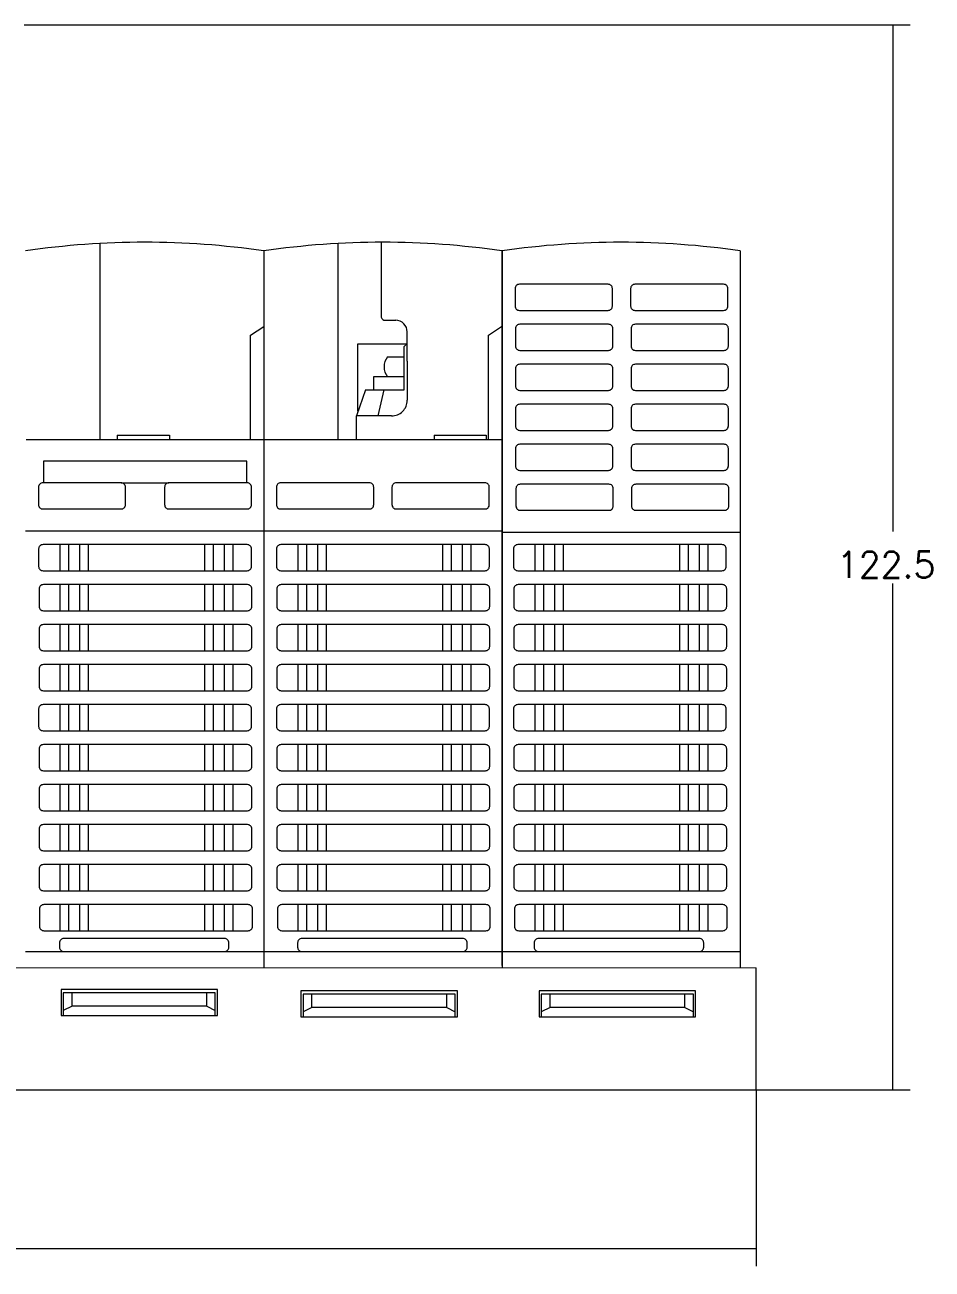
# Model space of a CAD drawing. Header units: millimetres. Extents: x 197 to 565, y 193 to 519.
# Drawn here: x 460.8 to 565.2, y 192.7 to 335.8 of the extents above; entities that cross this region are included whole.
import ezdxf

# ---------------------------------------------------------------- set-up
doc = ezdxf.new("R2010")
doc.units = ezdxf.units.MM
doc.layers.add('Top$1', color=7, linetype='Continuous', true_color=0xffffff)
doc.styles.add('ideas_kanji', font='simplex.shx', dxfattribs={"bigfont": 'bigfont.shx'})
doc.dimstyles.get("Standard").update_dxf_attribs({"dimtxt": 0.18, "dimasz": 0.18, "dimexe": 0.18, "dimexo": 0.0625, "dimgap": 0.09, "dimtad": 0, "dimtih": 1, "dimtoh": 1, "dimdec": 4, "dimzin": 0, "dimdsep": 46, "dimtxsty": 'Standard', "dimcen": 0.09, "dimadec": 0, "dimazin": 0, "dimtfac": 1, "dimtdec": 4, "dimtofl": 0, "dimtmove": 0, "dimatfit": 3, "dimfxl": 1, "dimtolj": 1, "dimtzin": 0, "dimarcsym": 0})

# ---------------------------------------------------------------- blocks, each defined once
blk = doc.blocks.new('_U0')
at = {"color": 7, "lineweight": 13, "transparency": 16777216}
for p, q in [((355.908594, 213.312792), (355.908594, 193.041719)), ((544.908594, 213.312792), (544.908594, 193.041719)), ((355.908594, 195.041719), (445.008594, 195.041719)), ((544.908594, 195.041719), (455.808594, 195.041719))]:
    blk.add_line(p, q, dxfattribs=at)
at = {"color": 7, "linetype": 'Continuous', "lineweight": 13, "transparency": 16777216, "insert": (446.667594, 192.708977), "char_height": 3, "attachment_point": 7, "line_spacing_factor": 1.204819, "style": 'ideas_kanji'}
blk.add_mtext('\\W0.9363;189', dxfattribs=at)
blk = doc.blocks.new('_None')
blk = doc.blocks.new('_U4')
at = {"color": 7, "lineweight": 13, "transparency": 16777216}
for p, q in [((460.711594, 335.812794), (562.635905, 335.812794)), ((560.635905, 335.812794), (560.635905, 277.562793)), ((560.635905, 213.312792), (560.635905, 271.562793)), ((544.908594, 213.312792), (562.635905, 213.312792))]:
    blk.add_line(p, q, dxfattribs=at)
at = {"color": 7, "linetype": 'Continuous', "lineweight": 13, "transparency": 16777216, "insert": (554.194905, 272.230051), "char_height": 3, "attachment_point": 7, "line_spacing_factor": 1.204819, "style": 'ideas_kanji'}
blk.add_mtext('\\W0.9799;122.5', dxfattribs=at)

msp = doc.modelspace()

# ---------------------------------------------------------------- linework, layer by layer
at = {"layer": 'Top$1', "color": 7, "linetype": 'Continuous', "lineweight": 18}
for p, q in [((469.419094, 310.672954), (469.419094, 288.132963)), ((496.769094, 310.670264), (496.769094, 288.132962)), ((501.769094, 310.812834), (501.769094, 302.307964)), ((488.257094, 309.812964), (488.257094, 227.366371)), ((515.657094, 309.813014), (515.657094, 229.232962)), ((515.675264, 309.812834), (515.675264, 227.37951)), ((543.075264, 309.812834), (543.075264, 227.39264)), ((517.175264, 305.479454), (517.175264, 303.479454)), ((527.875264, 305.979454), (517.675264, 305.979454)), ((528.375264, 303.479454), (528.375264, 305.479454)), ((530.472264, 305.479454), (530.472264, 303.479454)), ((541.172264, 305.979454), (530.972264, 305.979454)), ((541.672264, 303.479454), (541.672264, 305.479454)), ((517.675264, 302.979454), (527.875264, 302.979454)), ((530.972264, 302.979454), (541.172264, 302.979454)), ((486.757094, 300.132964), (488.257094, 301.132964)), ((502.119094, 301.832964), (503.444094, 301.832964)), ((514.119094, 300.132964), (515.619094, 301.132964)), ((517.219264, 300.879454), (517.219264, 298.879454)), ((527.919264, 301.379454), (517.719264, 301.379454)), ((528.419264, 298.879454), (528.419264, 300.879454)), ((530.516264, 300.879454), (530.516264, 298.879454)), ((541.216264, 301.379454), (531.016264, 301.379454)), ((541.716264, 298.879454), (541.716264, 300.879454)), ((486.757094, 288.132963), (486.757094, 300.132964)), ((499.107094, 291.376315), (499.107094, 299.132964)), ((499.107094, 299.132964), (504.769094, 299.132964)), ((504.419094, 298.832964), (504.769094, 299.132964)), ((504.769094, 297.132964), (504.769094, 300.507964)), ((514.119094, 288.132962), (514.119094, 300.132964)), ((504.419094, 293.832962), (504.419094, 298.832964)), ((517.719264, 298.379454), (527.919264, 298.379454)), ((531.016264, 298.379454), (541.216264, 298.379454)), ((502.519094, 297.632964), (504.419094, 297.632964)), ((504.769094, 297.132964), (504.769094, 292.632962)), ((517.219264, 296.279458), (517.219264, 294.279458)), ((527.919264, 296.779458), (517.719264, 296.779458)), ((528.419264, 294.279458), (528.419264, 296.279458)), ((530.516264, 296.279458), (530.516264, 294.279458)), ((541.216264, 296.779458), (531.016264, 296.779458)), ((541.716264, 294.279458), (541.716264, 296.279458)), ((504.407094, 295.332962), (500.907094, 295.332962)), ((500.907094, 295.332962), (500.907094, 293.832962)), ((504.407094, 293.832962), (504.407094, 295.332962)), ((499.957094, 293.832962), (498.919094, 290.832962)), ((499.957094, 293.832962), (504.419094, 293.832962)), ((501.419094, 290.832962), (502.119094, 293.832962)), ((517.719264, 293.779458), (527.919264, 293.779458)), ((531.016264, 293.779458), (541.216264, 293.779458)), ((527.919264, 292.179458), (517.719264, 292.179458)), ((541.216264, 292.179458), (531.016264, 292.179458)), ((498.919094, 288.132962), (498.919094, 290.832962)), ((502.969094, 290.832962), (498.919094, 290.832962)), ((517.219264, 291.679458), (517.219264, 289.679458)), ((528.419264, 289.679458), (528.419264, 291.679458)), ((530.516264, 291.679458), (530.516264, 289.679458)), ((541.716264, 289.679458), (541.716264, 291.679458)), ((517.719264, 289.179458), (527.919264, 289.179458)), ((531.016264, 289.179458), (541.216264, 289.179458)), ((460.919094, 288.132963), (488.319094, 288.132963)), ((471.419094, 288.632963), (477.419094, 288.632963)), ((471.419094, 288.632963), (471.419094, 288.132963)), ((477.419094, 288.632963), (477.419094, 288.132963)), ((488.319094, 288.132963), (515.657094, 288.132962)), ((507.857094, 288.632962), (513.857094, 288.632962)), ((507.857094, 288.632962), (507.857094, 288.132962)), ((513.857094, 288.632962), (513.857094, 288.132962)), ((517.219264, 287.079458), (517.219264, 285.079458)), ((527.919264, 287.579458), (517.719264, 287.579458)), ((528.419264, 285.079458), (528.419264, 287.079458)), ((530.516264, 287.079458), (530.516264, 285.079458)), ((541.216264, 287.579458), (531.016264, 287.579458)), ((541.716264, 285.079458), (541.716264, 287.079458)), ((486.319094, 285.632963), (462.919094, 285.632963)), ((462.919094, 285.632963), (462.919094, 283.132963)), ((486.319094, 283.132963), (486.319094, 285.632963)), ((517.719264, 284.579458), (527.919264, 284.579458)), ((531.016264, 284.579458), (541.216264, 284.579458)), ((462.357094, 282.632963), (462.357094, 280.632963)), ((471.857094, 283.132963), (462.857094, 283.132963)), ((471.857094, 283.132963), (477.357094, 283.132963)), ((472.357094, 280.632963), (472.357094, 282.632963)), ((476.857094, 282.632963), (476.857094, 280.632963)), ((486.357094, 283.132963), (477.357094, 283.132963)), ((486.857094, 280.632963), (486.857094, 282.632963)), ((489.719094, 282.632962), (489.719094, 280.632962)), ((500.419094, 283.132962), (490.219094, 283.132962)), ((500.919094, 280.632962), (500.919094, 282.632962)), ((503.016094, 282.632962), (503.016094, 280.632962)), ((513.716094, 283.132962), (503.516094, 283.132962)), ((514.216094, 280.632962), (514.216094, 282.632962)), ((517.281264, 282.479458), (517.281264, 280.479458)), ((527.981264, 282.979458), (517.781264, 282.979458)), ((528.481264, 280.479458), (528.481264, 282.479458)), ((530.578264, 282.479458), (530.578264, 280.479458)), ((541.278264, 282.979458), (531.078264, 282.979458)), ((541.778264, 280.479458), (541.778264, 282.479458)), ((462.857094, 280.132963), (471.857094, 280.132963)), ((477.357094, 280.132963), (486.357094, 280.132963)), ((490.219094, 280.132962), (500.419094, 280.132962)), ((503.516094, 280.132962), (513.716094, 280.132962)), ((517.781264, 279.979458), (527.981264, 279.979458)), ((531.078264, 279.979458), (541.278264, 279.979458)), ((460.857094, 277.632963), (488.257094, 277.632963)), ((488.257094, 277.632963), (515.619094, 277.632962)), ((515.675264, 277.479458), (543.075264, 277.479458)), ((462.369094, 275.532963), (462.369094, 273.532963)), ((486.357094, 276.032963), (462.869094, 276.032963)), ((464.857094, 273.032963), (464.857094, 276.032963)), ((465.857094, 273.032963), (465.857094, 276.032963)), ((467.119094, 273.032963), (467.119094, 276.032963)), ((468.119094, 273.032963), (468.119094, 276.032963)), ((481.495094, 273.032963), (481.495094, 276.032963)), ((482.495094, 273.032963), (482.495094, 276.032963)), ((483.757094, 273.032963), (483.757094, 276.032963)), ((484.757094, 273.032963), (484.757094, 276.032963)), ((486.857094, 273.532963), (486.857094, 275.532963)), ((489.731094, 275.532962), (489.731094, 273.532962)), ((513.719094, 276.032962), (490.231094, 276.032962)), ((492.219094, 273.032962), (492.219094, 276.032962)), ((493.219094, 273.032962), (493.219094, 276.032962)), ((494.481094, 273.032962), (494.481094, 276.032962)), ((495.481094, 273.032962), (495.481094, 276.032962)), ((508.857094, 273.032962), (508.857094, 276.032962)), ((509.857094, 273.032962), (509.857094, 276.032962)), ((511.119094, 273.032962), (511.119094, 276.032962)), ((512.119094, 273.032962), (512.119094, 276.032962)), ((514.219094, 273.532962), (514.219094, 275.532962)), ((516.990264, 275.532962), (516.990264, 273.532962)), ((540.978264, 276.032962), (517.490264, 276.032962)), ((519.478264, 273.032962), (519.478264, 276.032962)), ((520.478264, 273.032962), (520.478264, 276.032962)), ((521.740264, 273.032962), (521.740264, 276.032962)), ((522.740264, 273.032962), (522.740264, 276.032962)), ((536.116264, 273.032962), (536.116264, 276.032962)), ((537.116264, 273.032962), (537.116264, 276.032962)), ((538.378264, 273.032962), (538.378264, 276.032962)), ((539.378264, 273.032962), (539.378264, 276.032962)), ((541.478264, 273.532962), (541.478264, 275.532962)), ((462.869094, 273.032963), (486.357094, 273.032963)), ((490.231094, 273.032962), (513.719094, 273.032962)), ((517.490264, 273.032962), (540.978264, 273.032962)), ((462.413094, 270.932963), (462.413094, 268.932963)), ((486.401094, 271.432963), (462.913094, 271.432963)), ((464.857094, 268.432963), (464.857094, 271.432963)), ((465.857094, 268.432963), (465.857094, 271.432963)), ((467.119094, 268.432963), (467.119094, 271.432963)), ((468.119094, 268.432963), (468.119094, 271.432963)), ((481.495094, 268.432963), (481.495094, 271.432963)), ((482.495094, 268.432963), (482.495094, 271.432963)), ((483.757094, 268.432963), (483.757094, 271.432963)), ((484.757094, 268.432963), (484.757094, 271.432963)), ((486.901094, 268.932963), (486.901094, 270.932963)), ((489.775094, 270.932962), (489.775094, 268.932962)), ((513.763094, 271.432962), (490.275094, 271.432962)), ((492.219094, 268.432962), (492.219094, 271.432962)), ((493.219094, 268.432962), (493.219094, 271.432962)), ((494.481094, 268.432962), (494.481094, 271.432962)), ((495.481094, 268.432962), (495.481094, 271.432962)), ((508.857094, 268.432962), (508.857094, 271.432962)), ((509.857094, 268.432962), (509.857094, 271.432962)), ((511.119094, 268.432962), (511.119094, 271.432962)), ((512.119094, 268.432962), (512.119094, 271.432962)), ((514.263094, 268.932962), (514.263094, 270.932962)), ((517.034264, 270.932962), (517.034264, 268.932962)), ((541.022264, 271.432962), (517.534264, 271.432962)), ((519.478264, 268.432962), (519.478264, 271.432962)), ((520.478264, 268.432962), (520.478264, 271.432962)), ((521.740264, 268.432962), (521.740264, 271.432962)), ((522.740264, 268.432962), (522.740264, 271.432962)), ((536.116264, 268.432962), (536.116264, 271.432962)), ((537.116264, 268.432962), (537.116264, 271.432962)), ((538.378264, 268.432962), (538.378264, 271.432962)), ((539.378264, 268.432962), (539.378264, 271.432962)), ((541.522264, 268.932962), (541.522264, 270.932962)), ((462.913094, 268.432963), (486.401094, 268.432963)), ((490.275094, 268.432962), (513.763094, 268.432962)), ((517.534264, 268.432962), (541.022264, 268.432962)), ((462.413094, 266.332963), (462.413094, 264.332963)), ((486.401094, 266.832963), (462.913094, 266.832963)), ((464.857094, 263.832963), (464.857094, 266.832963)), ((465.857094, 263.832963), (465.857094, 266.832963)), ((467.119094, 263.832963), (467.119094, 266.832963)), ((468.119094, 263.832963), (468.119094, 266.832963)), ((481.495094, 263.832963), (481.495094, 266.832963)), ((482.495094, 263.832963), (482.495094, 266.832963)), ((483.757094, 263.832963), (483.757094, 266.832963)), ((484.757094, 263.832963), (484.757094, 266.832963)), ((486.901094, 264.332963), (486.901094, 266.332963)), ((489.775094, 266.332962), (489.775094, 264.332962)), ((513.763094, 266.832962), (490.275094, 266.832962)), ((492.219094, 263.832962), (492.219094, 266.832962)), ((493.219094, 263.832962), (493.219094, 266.832962)), ((494.481094, 263.832962), (494.481094, 266.832962)), ((495.481094, 263.832962), (495.481094, 266.832962)), ((508.857094, 263.832962), (508.857094, 266.832962)), ((509.857094, 263.832962), (509.857094, 266.832962)), ((511.119094, 263.832962), (511.119094, 266.832962)), ((512.119094, 263.832962), (512.119094, 266.832962)), ((514.263094, 264.332962), (514.263094, 266.332962)), ((517.034264, 266.332962), (517.034264, 264.332962)), ((541.022264, 266.832962), (517.534264, 266.832962)), ((519.478264, 263.832962), (519.478264, 266.832962)), ((520.478264, 263.832962), (520.478264, 266.832962)), ((521.740264, 263.832962), (521.740264, 266.832962)), ((522.740264, 263.832962), (522.740264, 266.832962)), ((536.116264, 263.832962), (536.116264, 266.832962)), ((537.116264, 263.832962), (537.116264, 266.832962)), ((538.378264, 263.832962), (538.378264, 266.832962)), ((539.378264, 263.832962), (539.378264, 266.832962)), ((541.522264, 264.332962), (541.522264, 266.332962)), ((462.913094, 263.832963), (486.401094, 263.832963)), ((490.275094, 263.832962), (513.763094, 263.832962)), ((517.534264, 263.832962), (541.022264, 263.832962)), ((486.401094, 262.232963), (462.913094, 262.232963)), ((464.857094, 259.232963), (464.857094, 262.232963)), ((465.857094, 259.232963), (465.857094, 262.232963)), ((467.119094, 259.232963), (467.119094, 262.232963)), ((468.119094, 259.232963), (468.119094, 262.232963)), ((481.495094, 259.232963), (481.495094, 262.232963)), ((482.495094, 259.232963), (482.495094, 262.232963)), ((483.757094, 259.232963), (483.757094, 262.232963)), ((484.757094, 259.232963), (484.757094, 262.232963)), ((513.763094, 262.232962), (490.275094, 262.232962)), ((492.219094, 259.232962), (492.219094, 262.232962)), ((493.219094, 259.232962), (493.219094, 262.232962)), ((494.481094, 259.232962), (494.481094, 262.232962)), ((495.481094, 259.232962), (495.481094, 262.232962)), ((508.857094, 259.232962), (508.857094, 262.232962)), ((509.857094, 259.232962), (509.857094, 262.232962)), ((511.119094, 259.232962), (511.119094, 262.232962)), ((512.119094, 259.232962), (512.119094, 262.232962)), ((541.022264, 262.232962), (517.534264, 262.232962)), ((519.478264, 259.232962), (519.478264, 262.232962)), ((520.478264, 259.232962), (520.478264, 262.232962)), ((521.740264, 259.232962), (521.740264, 262.232962)), ((522.740264, 259.232962), (522.740264, 262.232962)), ((536.116264, 259.232962), (536.116264, 262.232962)), ((537.116264, 259.232962), (537.116264, 262.232962)), ((538.378264, 259.232962), (538.378264, 262.232962)), ((539.378264, 259.232962), (539.378264, 262.232962)), ((462.413094, 261.732963), (462.413094, 259.732963)), ((486.901094, 259.732963), (486.901094, 261.732963)), ((489.775094, 261.732962), (489.775094, 259.732962)), ((514.263094, 259.732962), (514.263094, 261.732962)), ((517.034264, 261.732962), (517.034264, 259.732962)), ((541.522264, 259.732962), (541.522264, 261.732962)), ((462.913094, 259.232963), (486.401094, 259.232963)), ((490.275094, 259.232962), (513.763094, 259.232962)), ((517.534264, 259.232962), (541.022264, 259.232962)), ((486.357094, 257.632963), (462.869094, 257.632963)), ((464.857094, 254.632963), (464.857094, 257.632963)), ((465.857094, 254.632963), (465.857094, 257.632963)), ((467.119094, 254.632963), (467.119094, 257.632963)), ((468.119094, 254.632963), (468.119094, 257.632963)), ((481.495094, 254.632963), (481.495094, 257.632963)), ((482.495094, 254.632963), (482.495094, 257.632963)), ((483.757094, 254.632963), (483.757094, 257.632963)), ((484.757094, 254.632963), (484.757094, 257.632963)), ((513.719094, 257.632962), (490.231094, 257.632962)), ((492.219094, 254.632962), (492.219094, 257.632962)), ((493.219094, 254.632962), (493.219094, 257.632962)), ((494.481094, 254.632962), (494.481094, 257.632962)), ((495.481094, 254.632962), (495.481094, 257.632962)), ((508.857094, 254.632962), (508.857094, 257.632962)), ((509.857094, 254.632962), (509.857094, 257.632962)), ((511.119094, 254.632962), (511.119094, 257.632962)), ((512.119094, 254.632962), (512.119094, 257.632962)), ((540.978264, 257.632962), (517.490264, 257.632962)), ((519.478264, 254.632962), (519.478264, 257.632962)), ((520.478264, 254.632962), (520.478264, 257.632962)), ((521.740264, 254.632962), (521.740264, 257.632962)), ((522.740264, 254.632962), (522.740264, 257.632962)), ((536.116264, 254.632962), (536.116264, 257.632962)), ((537.116264, 254.632962), (537.116264, 257.632962)), ((538.378264, 254.632962), (538.378264, 257.632962)), ((539.378264, 254.632962), (539.378264, 257.632962)), ((462.369094, 257.132963), (462.369094, 255.132963)), ((486.857094, 255.132963), (486.857094, 257.132963)), ((489.731094, 257.132962), (489.731094, 255.132962)), ((514.219094, 255.132962), (514.219094, 257.132962)), ((516.990264, 257.132962), (516.990264, 255.132962)), ((541.478264, 255.132962), (541.478264, 257.132962)), ((462.869094, 254.632963), (486.357094, 254.632963)), ((490.231094, 254.632962), (513.719094, 254.632962)), ((517.490264, 254.632962), (540.978264, 254.632962)), ((462.413094, 252.532963), (462.413094, 250.532963)), ((486.401094, 253.032963), (462.913094, 253.032963)), ((464.857094, 250.032963), (464.857094, 253.032963)), ((465.857094, 250.032963), (465.857094, 253.032963)), ((467.119094, 250.032963), (467.119094, 253.032963)), ((468.119094, 250.032963), (468.119094, 253.032963)), ((481.495094, 250.032963), (481.495094, 253.032963)), ((482.495094, 250.032963), (482.495094, 253.032963)), ((483.757094, 250.032963), (483.757094, 253.032963)), ((484.757094, 250.032963), (484.757094, 253.032963)), ((486.901094, 250.532963), (486.901094, 252.532963)), ((489.775094, 252.532962), (489.775094, 250.532962)), ((513.763094, 253.032962), (490.275094, 253.032962)), ((492.219094, 250.032962), (492.219094, 253.032962)), ((493.219094, 250.032962), (493.219094, 253.032962)), ((494.481094, 250.032962), (494.481094, 253.032962)), ((495.481094, 250.032962), (495.481094, 253.032962)), ((508.857094, 250.032962), (508.857094, 253.032962)), ((509.857094, 250.032962), (509.857094, 253.032962)), ((511.119094, 250.032962), (511.119094, 253.032962)), ((512.119094, 250.032962), (512.119094, 253.032962)), ((514.263094, 250.532962), (514.263094, 252.532962)), ((517.034264, 252.532962), (517.034264, 250.532962)), ((541.022264, 253.032962), (517.534264, 253.032962)), ((519.478264, 250.032962), (519.478264, 253.032962)), ((520.478264, 250.032962), (520.478264, 253.032962)), ((521.740264, 250.032962), (521.740264, 253.032962)), ((522.740264, 250.032962), (522.740264, 253.032962)), ((536.116264, 250.032962), (536.116264, 253.032962)), ((537.116264, 250.032962), (537.116264, 253.032962)), ((538.378264, 250.032962), (538.378264, 253.032962)), ((539.378264, 250.032962), (539.378264, 253.032962)), ((541.522264, 250.532962), (541.522264, 252.532962)), ((462.913094, 250.032963), (486.401094, 250.032963)), ((490.275094, 250.032962), (513.763094, 250.032962)), ((517.534264, 250.032962), (541.022264, 250.032962)), ((462.413094, 247.932963), (462.413094, 245.932963)), ((486.401094, 248.432963), (462.913094, 248.432963)), ((464.857094, 245.432963), (464.857094, 248.432963)), ((465.857094, 245.432963), (465.857094, 248.432963)), ((467.119094, 245.432963), (467.119094, 248.432963)), ((468.119094, 245.432963), (468.119094, 248.432963)), ((481.495094, 245.432963), (481.495094, 248.432963)), ((482.495094, 245.432963), (482.495094, 248.432963)), ((483.757094, 245.432963), (483.757094, 248.432963)), ((484.757094, 245.432963), (484.757094, 248.432963)), ((486.901094, 245.932963), (486.901094, 247.932963)), ((489.775094, 247.932962), (489.775094, 245.932962)), ((513.763094, 248.432962), (490.275094, 248.432962)), ((492.219094, 245.432962), (492.219094, 248.432962)), ((493.219094, 245.432962), (493.219094, 248.432962)), ((494.481094, 245.432962), (494.481094, 248.432962)), ((495.481094, 245.432962), (495.481094, 248.432962)), ((508.857094, 245.432962), (508.857094, 248.432962)), ((509.857094, 245.432962), (509.857094, 248.432962)), ((511.119094, 245.432962), (511.119094, 248.432962)), ((512.119094, 245.432962), (512.119094, 248.432962)), ((514.263094, 245.932962), (514.263094, 247.932962)), ((517.034264, 247.932962), (517.034264, 245.932962)), ((541.022264, 248.432962), (517.534264, 248.432962)), ((519.478264, 245.432962), (519.478264, 248.432962)), ((520.478264, 245.432962), (520.478264, 248.432962)), ((521.740264, 245.432962), (521.740264, 248.432962)), ((522.740264, 245.432962), (522.740264, 248.432962)), ((536.116264, 245.432962), (536.116264, 248.432962)), ((537.116264, 245.432962), (537.116264, 248.432962)), ((538.378264, 245.432962), (538.378264, 248.432962)), ((539.378264, 245.432962), (539.378264, 248.432962)), ((541.522264, 245.932962), (541.522264, 247.932962)), ((462.913094, 245.432963), (486.401094, 245.432963)), ((490.275094, 245.432962), (513.763094, 245.432962)), ((517.534264, 245.432962), (541.022264, 245.432962)), ((462.413094, 243.332963), (462.413094, 241.332963)), ((486.401094, 243.832963), (462.913094, 243.832963)), ((464.857094, 240.832963), (464.857094, 243.832963)), ((465.857094, 240.832963), (465.857094, 243.832963)), ((467.119094, 240.832963), (467.119094, 243.832963)), ((468.119094, 240.832963), (468.119094, 243.832963)), ((481.495094, 240.832963), (481.495094, 243.832963)), ((482.495094, 240.832963), (482.495094, 243.832963)), ((483.757094, 240.832963), (483.757094, 243.832963)), ((484.757094, 240.832963), (484.757094, 243.832963)), ((486.901094, 241.332963), (486.901094, 243.332963)), ((489.775094, 243.332962), (489.775094, 241.332962)), ((513.763094, 243.832962), (490.275094, 243.832962)), ((492.219094, 240.832962), (492.219094, 243.832962)), ((493.219094, 240.832962), (493.219094, 243.832962)), ((494.481094, 240.832962), (494.481094, 243.832962)), ((495.481094, 240.832962), (495.481094, 243.832962)), ((508.857094, 240.832962), (508.857094, 243.832962)), ((509.857094, 240.832962), (509.857094, 243.832962)), ((511.119094, 240.832962), (511.119094, 243.832962)), ((512.119094, 240.832962), (512.119094, 243.832962)), ((514.263094, 241.332962), (514.263094, 243.332962)), ((517.034264, 243.332962), (517.034264, 241.332962)), ((541.022264, 243.832962), (517.534264, 243.832962)), ((519.478264, 240.832962), (519.478264, 243.832962)), ((520.478264, 240.832962), (520.478264, 243.832962)), ((521.740264, 240.832962), (521.740264, 243.832962)), ((522.740264, 240.832962), (522.740264, 243.832962)), ((536.116264, 240.832962), (536.116264, 243.832962)), ((537.116264, 240.832962), (537.116264, 243.832962)), ((538.378264, 240.832962), (538.378264, 243.832962)), ((539.378264, 240.832962), (539.378264, 243.832962)), ((541.522264, 241.332962), (541.522264, 243.332962)), ((462.913094, 240.832963), (486.401094, 240.832963)), ((490.275094, 240.832962), (513.763094, 240.832962)), ((517.534264, 240.832962), (541.022264, 240.832962)), ((486.401094, 239.232963), (462.913094, 239.232963)), ((464.857094, 236.232963), (464.857094, 239.232963)), ((465.857094, 236.232963), (465.857094, 239.232963)), ((467.119094, 236.232963), (467.119094, 239.232963)), ((468.119094, 236.232963), (468.119094, 239.232963)), ((481.495094, 236.232963), (481.495094, 239.232963)), ((482.495094, 236.232963), (482.495094, 239.232963)), ((483.757094, 236.232963), (483.757094, 239.232963)), ((484.757094, 236.232963), (484.757094, 239.232963)), ((513.763094, 239.232962), (490.275094, 239.232962)), ((492.219094, 236.232962), (492.219094, 239.232962)), ((493.219094, 236.232962), (493.219094, 239.232962)), ((494.481094, 236.232962), (494.481094, 239.232962)), ((495.481094, 236.232962), (495.481094, 239.232962)), ((508.857094, 236.232962), (508.857094, 239.232962)), ((509.857094, 236.232962), (509.857094, 239.232962)), ((511.119094, 236.232962), (511.119094, 239.232962)), ((512.119094, 236.232962), (512.119094, 239.232962)), ((541.022264, 239.232962), (517.534264, 239.232962)), ((519.478264, 236.232962), (519.478264, 239.232962)), ((520.478264, 236.232962), (520.478264, 239.232962)), ((521.740264, 236.232962), (521.740264, 239.232962)), ((522.740264, 236.232962), (522.740264, 239.232962)), ((536.116264, 236.232962), (536.116264, 239.232962)), ((537.116264, 236.232962), (537.116264, 239.232962)), ((538.378264, 236.232962), (538.378264, 239.232962)), ((539.378264, 236.232962), (539.378264, 239.232962)), ((462.413094, 238.732963), (462.413094, 236.732963)), ((486.901094, 236.732963), (486.901094, 238.732963)), ((489.775094, 238.732962), (489.775094, 236.732962)), ((514.263094, 236.732962), (514.263094, 238.732962)), ((517.034264, 238.732962), (517.034264, 236.732962)), ((541.522264, 236.732962), (541.522264, 238.732962)), ((462.913094, 236.232963), (486.401094, 236.232963)), ((490.275094, 236.232962), (513.763094, 236.232962)), ((517.534264, 236.232962), (541.022264, 236.232962)), ((462.475094, 234.132963), (462.475094, 232.132963)), ((486.463094, 234.632963), (462.975094, 234.632963)), ((464.857094, 231.632963), (464.857094, 234.632963)), ((465.857094, 231.632963), (465.857094, 234.632963)), ((467.119094, 231.632963), (467.119094, 234.632963)), ((468.119094, 231.632963), (468.119094, 234.632963)), ((481.495094, 231.632963), (481.495094, 234.632963)), ((482.495094, 231.632963), (482.495094, 234.632963)), ((483.757094, 231.632963), (483.757094, 234.632963)), ((484.757094, 231.632963), (484.757094, 234.632963)), ((486.963094, 232.132963), (486.963094, 234.132963)), ((489.837094, 234.132962), (489.837094, 232.132962)), ((513.825094, 234.632962), (490.337094, 234.632962)), ((492.219094, 231.632962), (492.219094, 234.632962)), ((493.219094, 231.632962), (493.219094, 234.632962)), ((494.481094, 231.632962), (494.481094, 234.632962)), ((495.481094, 231.632962), (495.481094, 234.632962)), ((508.857094, 231.632962), (508.857094, 234.632962)), ((509.857094, 231.632962), (509.857094, 234.632962)), ((511.119094, 231.632962), (511.119094, 234.632962)), ((512.119094, 231.632962), (512.119094, 234.632962)), ((514.325094, 232.132962), (514.325094, 234.132962)), ((517.096264, 234.132962), (517.096264, 232.132962)), ((541.084264, 234.632962), (517.596264, 234.632962)), ((519.478264, 231.632962), (519.478264, 234.632962)), ((520.478264, 231.632962), (520.478264, 234.632962)), ((521.740264, 231.632962), (521.740264, 234.632962)), ((522.740264, 231.632962), (522.740264, 234.632962)), ((536.116264, 231.632962), (536.116264, 234.632962)), ((537.116264, 231.632962), (537.116264, 234.632962)), ((538.378264, 231.632962), (538.378264, 234.632962)), ((539.378264, 231.632962), (539.378264, 234.632962)), ((541.584264, 232.132962), (541.584264, 234.132962)), ((462.975094, 231.632963), (486.463094, 231.632963)), ((483.757094, 230.732963), (465.257094, 230.732963)), ((490.337094, 231.632962), (513.825094, 231.632962)), ((511.157094, 230.732962), (492.657094, 230.732962)), ((517.596264, 231.632962), (541.084264, 231.632962)), ((538.378264, 230.732962), (519.878264, 230.732962)), ((460.857094, 229.232963), (488.257094, 229.232963)), ((464.757094, 230.232963), (464.757094, 229.732963)), ((484.257094, 229.732963), (484.257094, 230.232963)), ((488.257094, 229.232962), (515.657094, 229.232962)), ((492.157094, 230.232962), (492.157094, 229.732962)), ((511.657094, 229.732962), (511.657094, 230.232962)), ((515.657094, 229.232962), (515.657094, 227.632962)), ((515.657094, 229.232962), (543.075264, 229.232962)), ((519.378264, 230.232962), (519.378264, 229.732962)), ((538.878264, 229.732962), (538.878264, 230.232962)), ((355.908594, 227.302949), (544.908594, 227.393518)), ((544.908594, 213.312792), (544.908594, 227.312791)), ((482.949594, 224.866296), (464.949594, 224.866296)), ((464.949594, 224.866296), (464.949594, 221.866296)), ((482.949594, 221.866296), (482.949594, 224.866296)), ((510.546594, 224.712792), (492.546594, 224.712792)), ((492.546594, 224.712792), (492.546594, 221.712792)), ((510.546594, 221.712792), (510.546594, 224.712792)), ((537.946594, 224.712792), (519.946594, 224.712792)), ((519.946594, 224.712792), (519.946594, 221.712792)), ((537.946594, 221.712792), (537.946594, 224.712792)), ((482.689594, 224.466296), (465.199594, 224.466296)), ((465.199594, 224.466296), (465.199594, 221.866296)), ((466.211594, 222.966296), (466.211594, 224.466296)), ((481.711594, 222.966296), (481.711594, 224.466296)), ((482.689594, 221.866296), (482.689594, 224.466296)), ((510.286594, 224.312792), (492.796594, 224.312792)), ((492.796594, 224.312792), (492.796594, 221.712792)), ((493.808594, 222.812792), (493.808594, 224.312792)), ((509.308594, 222.812792), (509.308594, 224.312792)), ((510.286594, 221.712792), (510.286594, 224.312792)), ((537.686594, 224.312792), (520.196594, 224.312792)), ((520.196594, 224.312792), (520.196594, 221.712792)), ((521.208594, 222.812792), (521.208594, 224.312792)), ((536.708594, 222.812792), (536.708594, 224.312792)), ((537.686594, 221.712792), (537.686594, 224.312792)), ((464.949594, 221.866296), (482.949594, 221.866296)), ((466.211594, 222.966296), (465.199594, 222.466296)), ((481.711594, 222.966296), (466.211594, 222.966296)), ((481.711594, 222.966296), (482.689594, 222.466296)), ((493.808594, 222.812792), (492.796594, 222.312792)), ((509.308594, 222.812792), (493.808594, 222.812792)), ((509.308594, 222.812792), (510.286594, 222.312792)), ((521.208594, 222.812792), (520.196594, 222.312792)), ((536.708594, 222.812792), (521.208594, 222.812792)), ((536.708594, 222.812792), (537.686594, 222.312792)), ((492.546594, 221.712792), (510.546594, 221.712792)), ((519.946594, 221.712792), (537.946594, 221.712792)), ((355.908594, 213.312792), (544.908594, 213.312792))]:
    msp.add_line(p, q, dxfattribs=at)
for centre, radius, start, end in [((474.557094, 216.467984), 94.344978, 81.650458, 98.349542), ((501.957094, 216.46804), 94.344978, 81.650458, 98.349542), ((529.375264, 216.467851), 94.344978, 81.650458, 98.349542), ((517.675264, 305.479454), 0.5, 89.999957, 180.00004), ((527.875264, 305.479454), 0.5, 359.99996, 90.00004), ((530.972264, 305.479454), 0.5, 89.999957, 180.00004), ((541.172264, 305.479454), 0.5, 359.99996, 90.00004), ((517.675264, 303.479454), 0.5, 179.99996, 270.00004), ((527.875264, 303.479454), 0.5, 269.99996, 0.00004), ((530.972264, 303.479454), 0.5, 179.99996, 270.00004), ((541.172264, 303.479454), 0.5, 269.99996, 0.00004), ((502.244094, 302.307964), 0.475, 179.99996, 270.00004), ((503.444094, 300.507964), 1.324999, 359.99996, 90.00004), ((517.719264, 300.879454), 0.5, 89.999957, 180.00004), ((527.919264, 300.879454), 0.5, 359.99996, 90.00004), ((531.016264, 300.879454), 0.5, 89.999957, 180.00004), ((541.216264, 300.879454), 0.5, 359.99996, 90.00004), ((517.719264, 298.879454), 0.5, 179.99996, 270.00004), ((527.919264, 298.879454), 0.5, 269.99996, 0.00004), ((531.016264, 298.879454), 0.5, 179.99996, 270.00004), ((541.216264, 298.879454), 0.5, 269.99996, 0.00004), ((503.915034, 296.482962), 1.808633, 140.51774, 219.48226), ((517.719264, 296.279458), 0.5, 89.999957, 180.00004), ((527.919264, 296.279458), 0.5, 359.99996, 90.00004), ((531.016264, 296.279458), 0.5, 89.999957, 180.00004), ((541.216264, 296.279458), 0.5, 359.99996, 90.00004), ((517.719264, 294.279458), 0.5, 179.99996, 270.00004), ((527.919264, 294.279458), 0.5, 269.99996, 0.00004), ((531.016264, 294.279458), 0.5, 179.99996, 270.00004), ((541.216264, 294.279458), 0.5, 269.99996, 0.00004), ((502.969094, 292.632961), 1.799999, 269.99996, 0.00004), ((517.719264, 291.679458), 0.5, 89.999957, 180.00004), ((527.919264, 291.679458), 0.5, 359.99996, 90.00004), ((531.016264, 291.679458), 0.5, 89.999957, 180.00004), ((541.216264, 291.679458), 0.5, 359.99996, 90.00004), ((517.719264, 289.679458), 0.5, 179.99996, 270.00004), ((527.919264, 289.679458), 0.5, 269.99996, 0.00004), ((531.016264, 289.679458), 0.5, 179.99996, 270.00004), ((541.216264, 289.679458), 0.5, 269.99996, 0.00004), ((517.719264, 287.079458), 0.5, 89.999957, 180.00004), ((527.919264, 287.079458), 0.5, 359.99996, 90.00004), ((531.016264, 287.079458), 0.5, 89.999957, 180.00004), ((541.216264, 287.079458), 0.5, 359.99996, 90.00004), ((517.719264, 285.079458), 0.5, 179.99996, 270.00004), ((527.919264, 285.079458), 0.5, 269.99996, 0.00004), ((531.016264, 285.079458), 0.5, 179.99996, 270.00004), ((541.216264, 285.079458), 0.5, 269.99996, 0.00004), ((462.857094, 282.632963), 0.5, 89.999957, 180.00004), ((471.857094, 282.632963), 0.5, 359.99996, 90.00004), ((477.357094, 282.632963), 0.5, 89.999957, 180.00004), ((486.357094, 282.632963), 0.5, 359.99996, 90.00004), ((490.219094, 282.632962), 0.5, 89.999957, 180.00004), ((500.419094, 282.632962), 0.5, 359.99996, 90.00004), ((503.516094, 282.632962), 0.5, 89.999957, 180.00004), ((513.716094, 282.632962), 0.5, 359.99996, 90.00004), ((517.781264, 282.479458), 0.5, 89.999957, 180.00004), ((527.981264, 282.479458), 0.5, 359.99996, 90.00004), ((531.078264, 282.479458), 0.5, 89.999957, 180.00004), ((541.278264, 282.479458), 0.5, 359.99996, 90.00004), ((462.857094, 280.632963), 0.5, 179.99996, 270.00004), ((471.857094, 280.632963), 0.5, 269.99996, 0.00004), ((477.357094, 280.632963), 0.5, 179.99996, 270.00004), ((486.357094, 280.632963), 0.5, 269.99996, 0.00004), ((490.219094, 280.632962), 0.5, 179.99996, 270.00004), ((500.419094, 280.632962), 0.5, 269.99996, 0.00004), ((503.516094, 280.632962), 0.5, 179.99996, 270.00004), ((513.716094, 280.632962), 0.5, 269.99996, 0.00004), ((517.781264, 280.479458), 0.5, 179.99996, 270.00004), ((527.981264, 280.479458), 0.5, 269.99996, 0.00004), ((531.078264, 280.479458), 0.5, 179.99996, 270.00004), ((541.278264, 280.479458), 0.5, 269.99996, 0.00004), ((462.869094, 275.532963), 0.5, 89.999957, 180.00004), ((486.357094, 275.532963), 0.5, 359.99996, 90.00004), ((490.231094, 275.532962), 0.5, 89.999957, 180.00004), ((513.719094, 275.532962), 0.5, 359.99996, 90.00004), ((517.490264, 275.532962), 0.5, 89.999957, 180.00004), ((540.978264, 275.532962), 0.5, 359.99996, 90.00004), ((462.869094, 273.532963), 0.5, 179.99996, 270.00004), ((486.357094, 273.532963), 0.5, 269.99996, 0.00004), ((490.231094, 273.532962), 0.5, 179.99996, 270.00004), ((513.719094, 273.532962), 0.5, 269.99996, 0.00004), ((517.490264, 273.532962), 0.5, 179.99996, 270.00004), ((540.978264, 273.532962), 0.5, 269.99996, 0.00004), ((462.913094, 270.932963), 0.5, 89.999957, 180.00004), ((486.401094, 270.932963), 0.5, 359.99996, 90.00004), ((490.275094, 270.932962), 0.5, 89.999957, 180.00004), ((513.763094, 270.932962), 0.5, 359.99996, 90.00004), ((517.534264, 270.932962), 0.5, 89.999957, 180.00004), ((541.022264, 270.932962), 0.5, 359.99996, 90.00004), ((462.913094, 268.932963), 0.5, 179.99996, 270.00004), ((486.401094, 268.932963), 0.5, 269.99996, 0.00004), ((490.275094, 268.932962), 0.5, 179.99996, 270.00004), ((513.763094, 268.932962), 0.5, 269.99996, 0.00004), ((517.534264, 268.932962), 0.5, 179.99996, 270.00004), ((541.022264, 268.932962), 0.5, 269.99996, 0.00004), ((462.913094, 266.332963), 0.5, 89.999957, 180.00004), ((486.401094, 266.332963), 0.5, 359.99996, 90.00004), ((490.275094, 266.332962), 0.5, 89.999957, 180.00004), ((513.763094, 266.332962), 0.5, 359.99996, 90.00004), ((517.534264, 266.332962), 0.5, 89.999957, 180.00004), ((541.022264, 266.332962), 0.5, 359.99996, 90.00004), ((462.913094, 264.332963), 0.5, 179.99996, 270.00004), ((486.401094, 264.332963), 0.5, 269.99996, 0.00004), ((490.275094, 264.332962), 0.5, 179.99996, 270.00004), ((513.763094, 264.332962), 0.5, 269.99996, 0.00004), ((517.534264, 264.332962), 0.5, 179.99996, 270.00004), ((541.022264, 264.332962), 0.5, 269.99996, 0.00004), ((462.913094, 261.732963), 0.5, 89.999957, 180.00004), ((486.401094, 261.732963), 0.5, 359.99996, 90.00004), ((490.275094, 261.732962), 0.5, 89.999957, 180.00004), ((513.763094, 261.732962), 0.5, 359.99996, 90.00004), ((517.534264, 261.732962), 0.5, 89.999957, 180.00004), ((541.022264, 261.732962), 0.5, 359.99996, 90.00004), ((462.913094, 259.732963), 0.5, 179.99996, 270.00004), ((486.401094, 259.732963), 0.5, 269.99996, 0.00004), ((490.275094, 259.732962), 0.5, 179.99996, 270.00004), ((513.763094, 259.732962), 0.5, 269.99996, 0.00004), ((517.534264, 259.732962), 0.5, 179.99996, 270.00004), ((541.022264, 259.732962), 0.5, 269.99996, 0.00004), ((462.869094, 257.132963), 0.5, 89.999957, 180.00004), ((486.357094, 257.132963), 0.5, 359.99996, 90.00004), ((490.231094, 257.132962), 0.5, 89.999957, 180.00004), ((513.719094, 257.132962), 0.5, 359.99996, 90.00004), ((517.490264, 257.132962), 0.5, 89.999957, 180.00004), ((540.978264, 257.132962), 0.5, 359.99996, 90.00004), ((462.869094, 255.132963), 0.5, 179.99996, 270.00004), ((486.357094, 255.132963), 0.5, 269.99996, 0.00004), ((490.231094, 255.132962), 0.5, 179.99996, 270.00004), ((513.719094, 255.132962), 0.5, 269.99996, 0.00004), ((517.490264, 255.132962), 0.5, 179.99996, 270.00004), ((540.978264, 255.132962), 0.5, 269.99996, 0.00004), ((462.913094, 252.532963), 0.5, 89.999957, 180.00004), ((486.401094, 252.532963), 0.5, 359.99996, 90.00004), ((490.275094, 252.532962), 0.5, 89.999957, 180.00004), ((513.763094, 252.532962), 0.5, 359.99996, 90.00004), ((517.534264, 252.532962), 0.5, 89.999957, 180.00004), ((541.022264, 252.532962), 0.5, 359.99996, 90.00004), ((462.913094, 250.532963), 0.5, 179.99996, 270.00004), ((486.401094, 250.532963), 0.5, 269.99996, 0.00004), ((490.275094, 250.532962), 0.5, 179.99996, 270.00004), ((513.763094, 250.532962), 0.5, 269.99996, 0.00004), ((517.534264, 250.532962), 0.5, 179.99996, 270.00004), ((541.022264, 250.532962), 0.5, 269.99996, 0.00004), ((462.913094, 247.932963), 0.5, 89.999957, 180.00004), ((486.401094, 247.932963), 0.5, 359.99996, 90.00004), ((490.275094, 247.932962), 0.5, 89.999957, 180.00004), ((513.763094, 247.932962), 0.5, 359.99996, 90.00004), ((517.534264, 247.932962), 0.5, 89.999957, 180.00004), ((541.022264, 247.932962), 0.5, 359.99996, 90.00004), ((462.913094, 245.932963), 0.5, 179.99996, 270.00004), ((486.401094, 245.932963), 0.5, 269.99996, 0.00004), ((490.275094, 245.932962), 0.5, 179.99996, 270.00004), ((513.763094, 245.932962), 0.5, 269.99996, 0.00004), ((517.534264, 245.932962), 0.5, 179.99996, 270.00004), ((541.022264, 245.932962), 0.5, 269.99996, 0.00004), ((462.913094, 243.332963), 0.5, 89.999957, 180.00004), ((486.401094, 243.332963), 0.5, 359.99996, 90.00004), ((490.275094, 243.332962), 0.5, 89.999957, 180.00004), ((513.763094, 243.332962), 0.5, 359.99996, 90.00004), ((517.534264, 243.332962), 0.5, 89.999957, 180.00004), ((541.022264, 243.332962), 0.5, 359.99996, 90.00004), ((462.913094, 241.332963), 0.5, 179.99996, 270.00004), ((486.401094, 241.332963), 0.5, 269.99996, 0.00004), ((490.275094, 241.332962), 0.5, 179.99996, 270.00004), ((513.763094, 241.332962), 0.5, 269.99996, 0.00004), ((517.534264, 241.332962), 0.5, 179.99996, 270.00004), ((541.022264, 241.332962), 0.5, 269.99996, 0.00004), ((462.913094, 238.732963), 0.5, 89.999957, 180.00004), ((486.401094, 238.732963), 0.5, 359.99996, 90.00004), ((490.275094, 238.732962), 0.5, 89.999957, 180.00004), ((513.763094, 238.732962), 0.5, 359.99996, 90.00004), ((517.534264, 238.732962), 0.5, 89.999957, 180.00004), ((541.022264, 238.732962), 0.5, 359.99996, 90.00004), ((462.913094, 236.732963), 0.5, 179.99996, 270.00004), ((486.401094, 236.732963), 0.5, 269.99996, 0.00004), ((490.275094, 236.732962), 0.5, 179.99996, 270.00004), ((513.763094, 236.732962), 0.5, 269.99996, 0.00004), ((517.534264, 236.732962), 0.5, 179.99996, 270.00004), ((541.022264, 236.732962), 0.5, 269.99996, 0.00004), ((462.975094, 234.132963), 0.5, 89.999957, 180.00004), ((486.463094, 234.132963), 0.5, 359.99996, 90.00004), ((490.337094, 234.132962), 0.5, 89.999957, 180.00004), ((513.825094, 234.132962), 0.5, 359.99996, 90.00004), ((517.596264, 234.132962), 0.5, 89.999957, 180.00004), ((541.084264, 234.132962), 0.5, 359.99996, 90.00004), ((462.975094, 232.132963), 0.5, 179.99996, 270.00004), ((486.463094, 232.132963), 0.5, 269.99996, 0.00004), ((490.337094, 232.132962), 0.5, 179.99996, 270.00004), ((513.825094, 232.132962), 0.5, 269.99996, 0.00004), ((517.596264, 232.132962), 0.5, 179.99996, 270.00004), ((541.084264, 232.132962), 0.5, 269.99996, 0.00004), ((465.257094, 230.232963), 0.5, 89.999957, 180.00004), ((483.757094, 230.232963), 0.5, 359.99996, 90.00004), ((492.657094, 230.232962), 0.5, 89.999957, 180.00004), ((511.157094, 230.232962), 0.5, 359.99996, 90.00004), ((519.878264, 230.232962), 0.5, 89.999957, 180.00004), ((538.378264, 230.232962), 0.5, 359.99996, 90.00004), ((465.257094, 229.732963), 0.5, 179.99996, 270.00004), ((483.757094, 229.732963), 0.5, 269.99996, 0.00004), ((492.657094, 229.732962), 0.5, 179.99996, 270.00004), ((511.157094, 229.732962), 0.5, 269.99996, 0.00004), ((519.878264, 229.732962), 0.5, 179.99996, 270.00004), ((538.378264, 229.732962), 0.5, 269.99996, 0.00004)]:
    msp.add_arc(centre, radius, start, end, dxfattribs=at)

# ---------------------------------------------------------------- dimensions: what is measured, and where the dimension line sits
at = {"color": 7, "linetype": 'Continuous', "lineweight": 13}
dim = msp.add_linear_dim(base=(560.635905, 213.312792), p1=(460.711594, 335.812794), p2=(544.908594, 213.312792), angle=90, dimstyle='Standard', override={"dimtxt": 3, "dimasz": 3.5, "dimexe": 2, "dimexo": 0, "dimgap": 1.5, "dimtih": 1, "dimtoh": 1, "dimdec": 1, "dimlfac": 1, "dimdsep": 46, "dimlunit": 2, "dimtxsty": 'ideas_kanji', "dimblk1": 'None', "dimblk2": 'None', "dimsah": 1, "dimse1": 0, "dimse2": 0, "dimsd1": 0, "dimsd2": 0, "dimclrd": 7, "dimclre": 7, "dimclrt": 7, "dimtol": 0, "dimtm": -0.1, "dimtfac": 1.166667, "dimtdec": 2, "dimtofl": 1, "dimtmove": 0, "dimlwd": 13, "dimlwe": 13}, dxfattribs=at)
dim.commit()
dim.dimension.update_dxf_attribs({"geometry": '_U4', "text_midpoint": (560.635905, 274.562793), "dimtype": 160})
dim = msp.add_linear_dim(base=(544.908594, 195.041719), p1=(355.908594, 213.312792), p2=(544.908594, 213.312792), dimstyle='Standard', override={"dimtxt": 3, "dimasz": 3.5, "dimexe": 2, "dimexo": 0, "dimgap": 1.5, "dimtih": 1, "dimtoh": 1, "dimdec": 0, "dimlfac": 1, "dimdsep": 44, "dimlunit": 2, "dimtxsty": 'ideas_kanji', "dimblk1": 'None', "dimblk2": 'None', "dimsah": 1, "dimse1": 0, "dimse2": 0, "dimsd1": 0, "dimsd2": 0, "dimclrd": 7, "dimclre": 7, "dimclrt": 7, "dimtol": 0, "dimtm": -0.1, "dimtfac": 1.166667, "dimtdec": 2, "dimtofl": 1, "dimtmove": 0, "dimlwd": 13, "dimlwe": 13}, dxfattribs=at)
dim.commit()
dim.dimension.update_dxf_attribs({"geometry": '_U0', "text_midpoint": (450.408594, 195.041719), "dimtype": 160})

doc.saveas('drawing.dxf')
